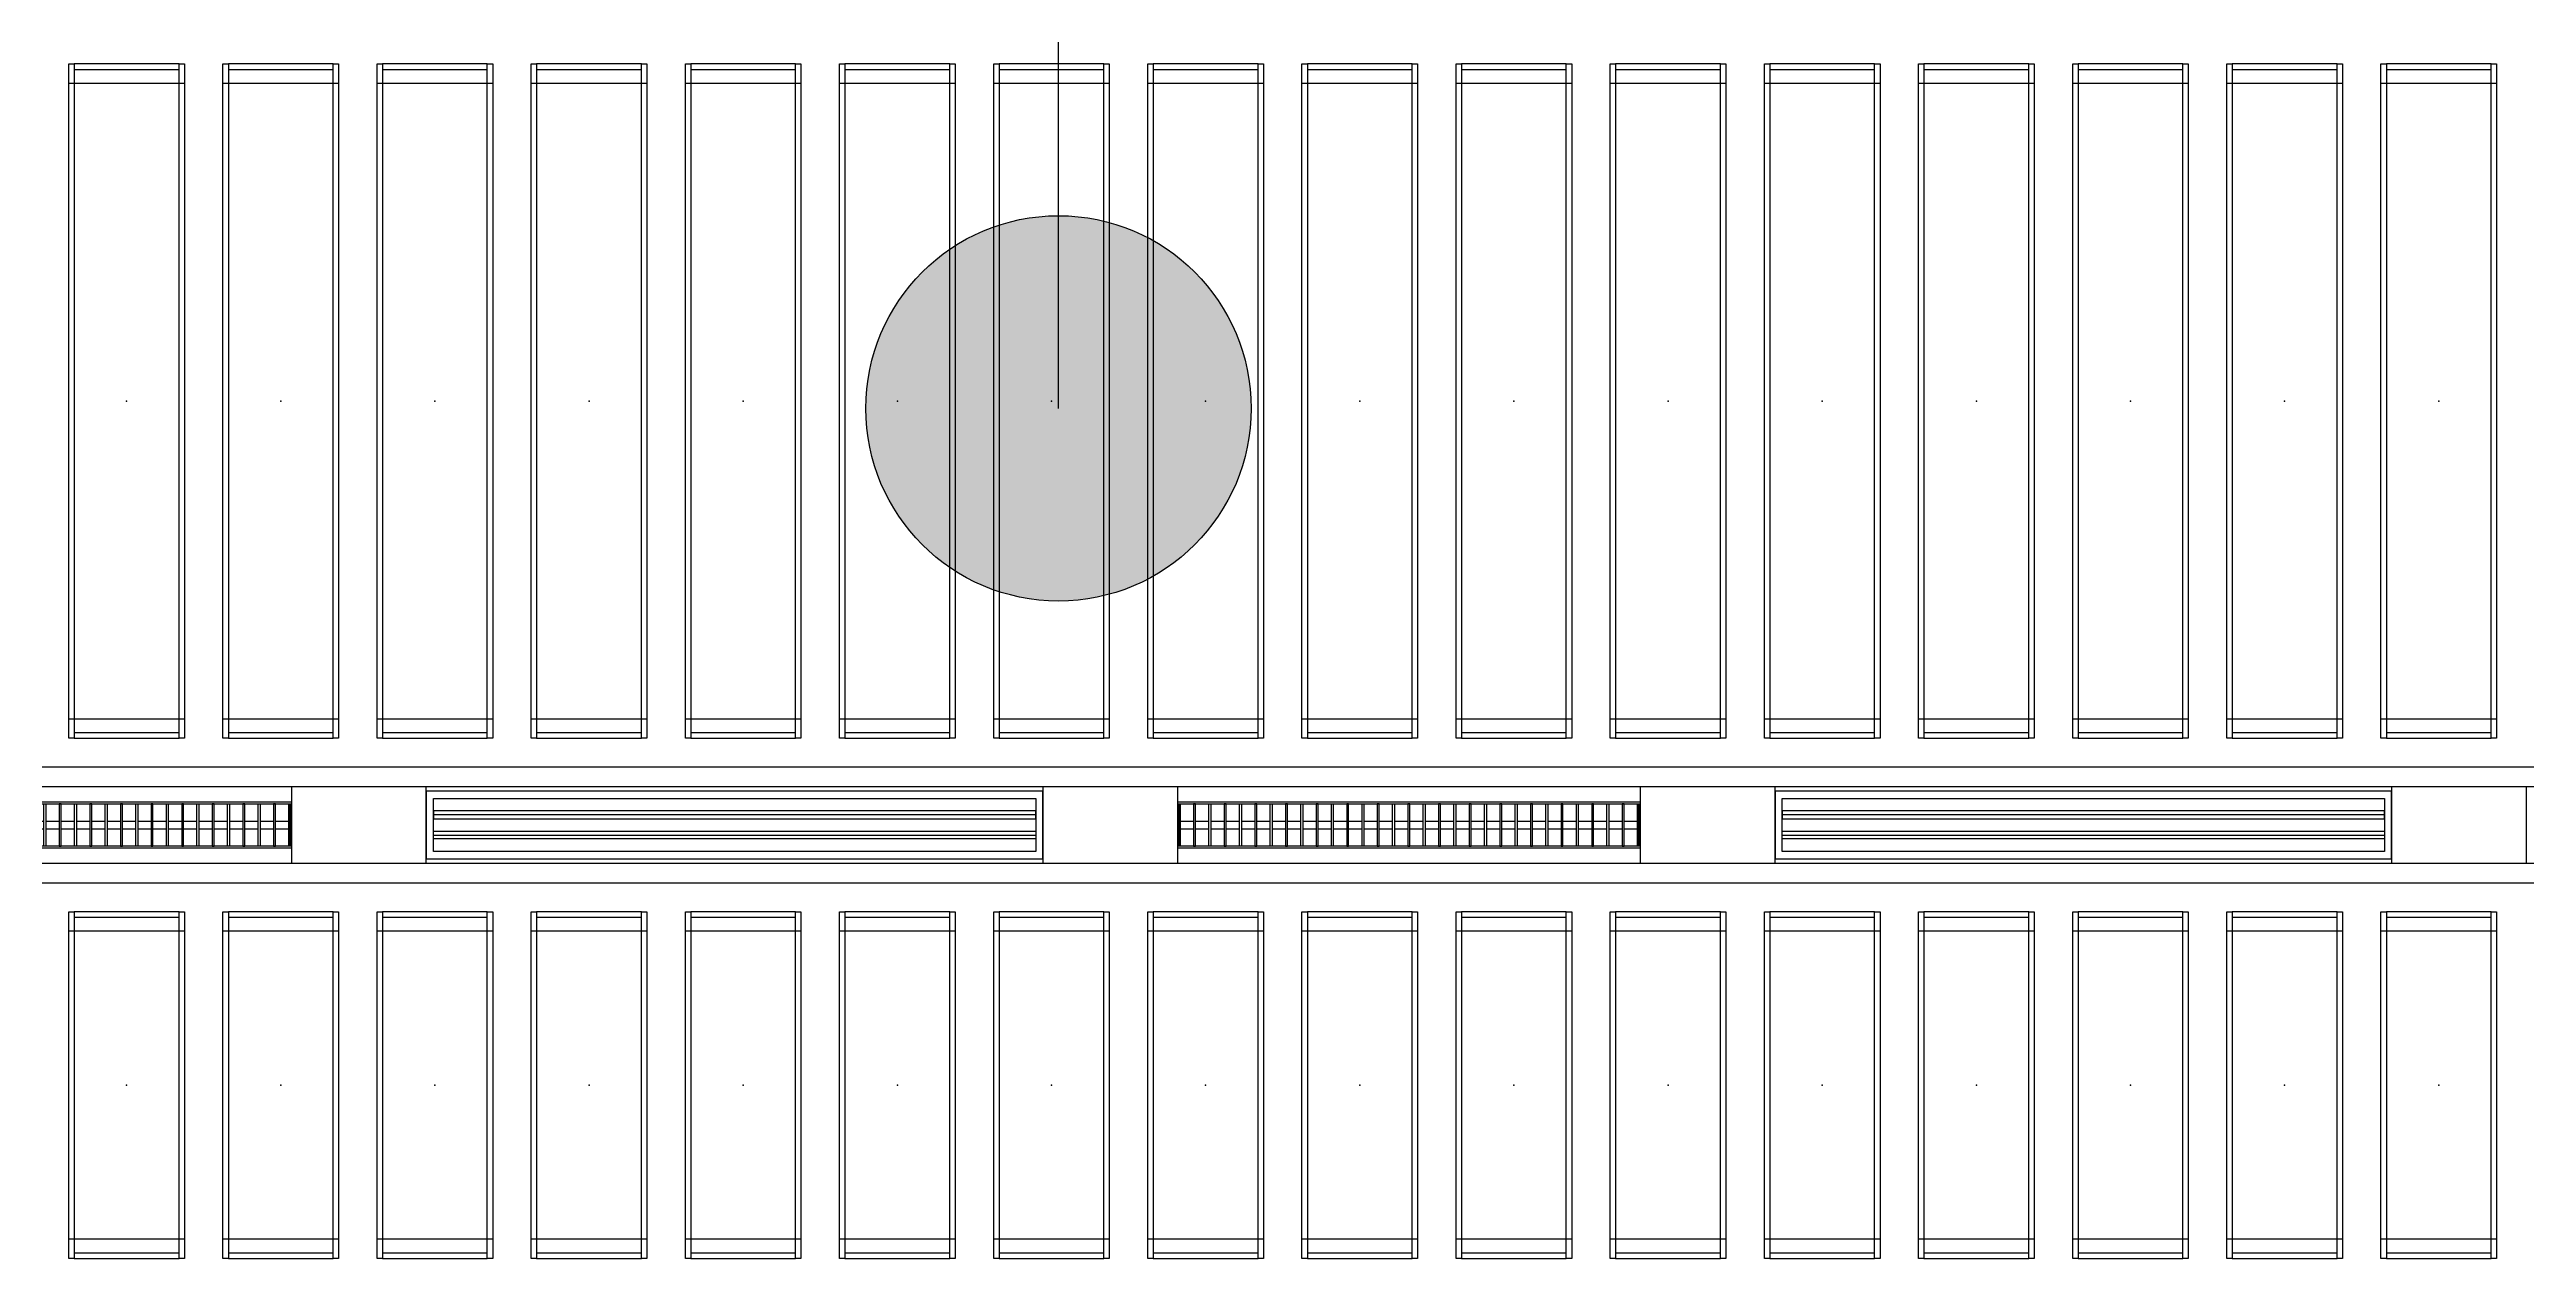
# Model space of a CAD drawing. Header units: millimetres. Extents: x -962357 to -591933, y -35273 to 59420.
# Drawn here: x -672772 to -666344, y 4345 to 7483 of the extents above; entities that cross this region are included whole.
import ezdxf
from ezdxf.enums import TextEntityAlignment as Align

# ---------------------------------------------------------------- set-up
doc = ezdxf.new("R2010")
doc.units = ezdxf.units.MM
for name, color, linetype in [('000 - WIPEOUT', 250, 'Continuous'), ('001 - ASCESSORIES', 251, 'Continuous'), ('A04_TUBE SERIES', 2, 'Continuous'), ('A11_ALU.SOLID SHEET', 2, 'Continuous')]:
    doc.layers.add(name, color=color, linetype=linetype)
doc.layers.add('008 - LIGHTING', color=1, linetype='Continuous', lineweight=9)
doc.layers.add('A-ROOM-IDEN', color=3, linetype='Continuous', lineweight=25)

# ---------------------------------------------------------------- blocks, each defined once
blk = doc.blocks.new('*U742')
blk.add_point((0, 0))
at = {"layer": 'Defpoints', "color": 250}
blk.add_text('AL.SHEET-HAT-TYPE-C', height=7, rotation=270, dxfattribs=at).set_placement((15, 0), align=Align.BOTTOM_CENTER)
blk.add_wipeout([(0, -100), (350, -100), (350, 100), (0, 100)]).dxf.layer = '000 - WIPEOUT'
at = {"layer": 'A11_ALU.SOLID SHEET', "color": 0}
blk.add_lwpolyline([(0, -100), (350, -100), (350, 100), (0, 100)], close=True, dxfattribs=at)
blk = doc.blocks.new('*U526')
at = {"layer": '001 - ASCESSORIES', "color": 0, "linetype": 'ByBlock'}
blk.add_lwpolyline([(800, 87.5), (-800, 87.5), (-800, -87.5), (800, -87.5)], close=True, dxfattribs=at)
at = {"layer": '001 - ASCESSORIES', "linetype": 'ByBlock'}
for points in [[(-781.5, 69), (781.5, 69), (781.5, -69), (-781.5, -69)], [(781.5, 36.3), (-781.5, 36.3), (-781.5, 16.3), (781.5, 16.3)], [(-781.5, -16.3), (781.5, -16.3), (781.5, -36.3), (-781.5, -36.3)]]:
    blk.add_lwpolyline(points, close=True, dxfattribs=at)
for points in [[(781.5, 26.3), (-781.5, 26.3)], [(-781.5, -26.3), (781.5, -26.3)]]:
    blk.add_lwpolyline(points, dxfattribs=at)
blk = doc.blocks.new('*U570')
at = {"color": 1}
blk.add_wipeout([(600, -60), (-600, -60), (-600, 60), (600, 60)], dxfattribs=at).dxf.layer = '000 - WIPEOUT'
at = {"layer": '001 - ASCESSORIES', "color": 0}
blk.add_lwpolyline([(600, -60), (-600, -60), (-600, 60), (600, 60)], close=True, dxfattribs=at)
at = {"layer": '001 - ASCESSORIES'}
for points in [[(-593.5, -55), (-598.5, -55), (-598.5, 55), (-593.5, 55)], [(595, -55), (-595, -55), (-595, 55), (595, 55)], [(-558.8, -55), (-553.8, -55), (-553.8, 55), (-558.8, 55)], [(-514, -55), (-519, -55), (-519, 55), (-514, 55)], [(-479.3, -55), (-474.3, -55), (-474.3, 55), (-479.3, 55)], [(-434.6, -55), (-439.6, -55), (-439.6, 55), (-434.6, 55)], [(-399.8, -55), (-394.8, -55), (-394.8, 55), (-399.8, 55)], [(-355.1, -55), (-360.1, -55), (-360.1, 55), (-355.1, 55)], [(-320.4, -55), (-315.4, -55), (-315.4, 55), (-320.4, 55)], [(-275.6, -55), (-280.6, -55), (-280.6, 55), (-275.6, 55)], [(-240.9, -55), (-235.9, -55), (-235.9, 55), (-240.9, 55)], [(-196.2, -55), (-201.2, -55), (-201.2, 55), (-196.2, 55)], [(-161.4, -55), (-156.4, -55), (-156.4, 55), (-161.4, 55)], [(-116.7, -55), (-121.7, -55), (-121.7, 55), (-116.7, 55)], [(-82, -55), (-77, -55), (-77, 55), (-82, 55)], [(-37.2, -55), (-42.2, -55), (-42.2, 55), (-37.2, 55)], [(-2.5, -55), (2.5, -55), (2.5, 55), (-2.5, 55)], [(42.2, -55), (37.2, -55), (37.2, 55), (42.2, 55)], [(77, -55), (82, -55), (82, 55), (77, 55)], [(121.7, -55), (116.7, -55), (116.7, 55), (121.7, 55)], [(156.4, -55), (161.4, -55), (161.4, 55), (156.4, 55)], [(201.2, -55), (196.2, -55), (196.2, 55), (201.2, 55)], [(235.9, -55), (240.9, -55), (240.9, 55), (235.9, 55)], [(280.6, -55), (275.6, -55), (275.6, 55), (280.6, 55)], [(315.4, -55), (320.4, -55), (320.4, 55), (315.4, 55)], [(360.1, -55), (355.1, -55), (355.1, 55), (360.1, 55)], [(394.8, -55), (399.8, -55), (399.8, 55), (394.8, 55)], [(439.6, -55), (434.6, -55), (434.6, 55), (439.6, 55)], [(474.3, -55), (479.3, -55), (479.3, 55), (474.3, 55)], [(519, -55), (514, -55), (514, 55), (519, 55)], [(553.8, -55), (558.8, -55), (558.8, 55), (553.8, 55)], [(598.5, -55), (593.5, -55), (593.5, 55), (598.5, 55)]]:
    blk.add_lwpolyline(points, close=True, dxfattribs=at)
for points in [[(-593.5, 10), (-558.8, 10)], [(-553.8, 10), (-519, 10)], [(-514, 10), (-479.3, 10)], [(-474.3, 10), (-439.6, 10)], [(-434.6, 10), (-399.8, 10)], [(-394.8, 10), (-360.1, 10)], [(-355.1, 10), (-320.4, 10)], [(-315.4, 10), (-280.6, 10)], [(-275.6, 10), (-240.9, 10)], [(-235.9, 10), (-201.2, 10)], [(-196.2, 10), (-161.4, 10)], [(-156.4, 10), (-121.7, 10)], [(-116.7, 10), (-82, 10)], [(-77, 10), (-42.2, 10)], [(-37.2, 10), (-2.5, 10)], [(2.5, 10), (37.2, 10)], [(42.2, 10), (77, 10)], [(82, 10), (116.7, 10)], [(121.7, 10), (156.4, 10)], [(161.4, 10), (196.2, 10)], [(201.2, 10), (235.9, 10)], [(240.9, 10), (275.6, 10)], [(280.6, 10), (315.4, 10)], [(320.4, 10), (355.1, 10)], [(360.1, 10), (394.8, 10)], [(399.8, 10), (434.6, 10)], [(439.6, 10), (474.3, 10)], [(479.3, 10), (514, 10)], [(519, 10), (553.8, 10)], [(558.8, 10), (593.5, 10)], [(-593.5, -10), (-558.8, -10)], [(-553.8, -10), (-519, -10)], [(-514, -10), (-479.3, -10)], [(-474.3, -10), (-439.6, -10)], [(-434.6, -10), (-399.8, -10)], [(-394.8, -10), (-360.1, -10)], [(-355.1, -10), (-320.4, -10)], [(-315.4, -10), (-280.6, -10)], [(-275.6, -10), (-240.9, -10)], [(-235.9, -10), (-201.2, -10)], [(-196.2, -10), (-161.4, -10)], [(-156.4, -10), (-121.7, -10)], [(-116.7, -10), (-82, -10)], [(-77, -10), (-42.2, -10)], [(-37.2, -10), (-2.5, -10)], [(2.5, -10), (37.2, -10)], [(42.2, -10), (77, -10)], [(82, -10), (116.7, -10)], [(121.7, -10), (156.4, -10)], [(161.4, -10), (196.2, -10)], [(201.2, -10), (235.9, -10)], [(240.9, -10), (275.6, -10)], [(280.6, -10), (315.4, -10)], [(320.4, -10), (355.1, -10)], [(360.1, -10), (394.8, -10)], [(399.8, -10), (434.6, -10)], [(439.6, -10), (474.3, -10)], [(479.3, -10), (514, -10)], [(519, -10), (553.8, -10)], [(558.8, -10), (593.5, -10)]]:
    blk.add_lwpolyline(points, dxfattribs=at)
blk = doc.blocks.new('*U734')
blk.add_wipeout([(-25, 0), (25, 0), (25, 81755), (-25, 81755)]).dxf.layer = '000 - WIPEOUT'
at = {"layer": 'A04_TUBE SERIES', "color": 0}
blk.add_lwpolyline([(-25, 0), (25, 0), (25, 81755), (-25, 81755)], close=True, dxfattribs=at)
at = {"layer": 'Defpoints', "color": 250, "flags": 1}
blk.add_attdef('EXTR.OVL-LENGTH_', (-33.1, -9), '', height=5, dxfattribs=at)
blk = doc.blocks.new('*U731')
blk.add_wipeout([(-25, 0), (25, 0), (25, 81755), (-25, 81755)]).dxf.layer = '000 - WIPEOUT'
at = {"layer": 'A04_TUBE SERIES', "color": 0}
blk.add_lwpolyline([(-25, 0), (25, 0), (25, 81755), (-25, 81755)], close=True, dxfattribs=at)
at = {"layer": 'Defpoints', "color": 250, "flags": 1}
blk.add_attdef('EXTR.OVL-LENGTH_', (-33.1, -9), '', height=5, dxfattribs=at)
blk = doc.blocks.new('*U615')
for p, q in [((-825.3, -9950), (-825.3, -9650)), ((825, -9650), (825, -9950)), ((-825.3, -10350), (-825.3, -10050)), ((825, -10050), (825, -10350)), ((-825.3, -10750), (-825.3, -10450)), ((825, -10450), (825, -10750)), ((-825.3, -11150), (-825.3, -10850)), ((825, -10850), (825, -11150)), ((-825.3, -11550), (-825.3, -11250)), ((825, -11250), (825, -11550)), ((-825.3, -11950), (-825.3, -11650)), ((825, -11650), (825, -11950)), ((-825.3, -12350), (-825.3, -12050)), ((825, -12050), (825, -12350)), ((-825.3, -12750), (-825.3, -12450)), ((825, -12450), (825, -12750)), ((-825.3, -13150), (-825.3, -12850)), ((825, -12850), (825, -13150)), ((-825.3, -13550), (-825.3, -13250)), ((825, -13250), (825, -13550)), ((-825.3, -13950), (-825.3, -13650)), ((825, -13650), (825, -13950)), ((-825.3, -14350), (-825.3, -14050)), ((825, -14050), (825, -14350)), ((-825.3, -14750), (-825.3, -14450)), ((825, -14450), (825, -14750)), ((-825.3, -15150), (-825.3, -14850)), ((825, -14850), (825, -15150)), ((-825.3, -15550), (-825.3, -15250)), ((825, -15250), (825, -15550)), ((-825.3, -15950), (-825.3, -15650)), ((825, -15650), (825, -15950))]:
    blk.add_line(p, q)
for p in [(0, -9800), (0, -10200), (0, -10600), (0, -11000), (0, -11400), (0, -11800), (0, -12200), (0, -12600), (0, -13000), (0, -13400), (0, -13800), (0, -14200), (0, -14600), (0, -15000), (0, -15400), (0, -15800)]:
    blk.add_point(p)
at = {"layer": 'A11_ALU.SOLID SHEET', "color": 0}
for points in [[(-875, -9650), (875, -9650), (875, -9664), (-875, -9664)], [(-875, -9936), (-861, -9936), (-861, -9664), (-875, -9664)], [(875, -9664), (861, -9664), (861, -9936), (875, -9936)], [(-875, -9936), (875, -9936), (875, -9950), (-875, -9950)], [(-875, -10050), (875, -10050), (875, -10064), (-875, -10064)], [(-875, -10336), (-861, -10336), (-861, -10064), (-875, -10064)], [(875, -10064), (861, -10064), (861, -10336), (875, -10336)], [(-875, -10336), (875, -10336), (875, -10350), (-875, -10350)], [(-875, -10450), (875, -10450), (875, -10464), (-875, -10464)], [(-875, -10736), (-861, -10736), (-861, -10464), (-875, -10464)], [(875, -10464), (861, -10464), (861, -10736), (875, -10736)], [(-875, -10736), (875, -10736), (875, -10750), (-875, -10750)], [(-875, -10850), (875, -10850), (875, -10864), (-875, -10864)], [(-875, -11136), (-861, -11136), (-861, -10864), (-875, -10864)], [(875, -10864), (861, -10864), (861, -11136), (875, -11136)], [(-875, -11136), (875, -11136), (875, -11150), (-875, -11150)], [(-875, -11250), (875, -11250), (875, -11264), (-875, -11264)], [(-875, -11536), (-861, -11536), (-861, -11264), (-875, -11264)], [(875, -11264), (861, -11264), (861, -11536), (875, -11536)], [(-875, -11536), (875, -11536), (875, -11550), (-875, -11550)], [(-875, -11650), (875, -11650), (875, -11664), (-875, -11664)], [(-875, -11936), (-861, -11936), (-861, -11664), (-875, -11664)], [(875, -11664), (861, -11664), (861, -11936), (875, -11936)], [(-875, -11936), (875, -11936), (875, -11950), (-875, -11950)], [(-875, -12050), (875, -12050), (875, -12064), (-875, -12064)], [(-875, -12336), (-861, -12336), (-861, -12064), (-875, -12064)], [(875, -12064), (861, -12064), (861, -12336), (875, -12336)], [(-875, -12336), (875, -12336), (875, -12350), (-875, -12350)], [(-875, -12450), (875, -12450), (875, -12464), (-875, -12464)], [(-875, -12736), (-861, -12736), (-861, -12464), (-875, -12464)], [(875, -12464), (861, -12464), (861, -12736), (875, -12736)], [(-875, -12736), (875, -12736), (875, -12750), (-875, -12750)], [(-875, -12850), (875, -12850), (875, -12864), (-875, -12864)], [(-875, -13136), (-861, -13136), (-861, -12864), (-875, -12864)], [(875, -12864), (861, -12864), (861, -13136), (875, -13136)], [(-875, -13136), (875, -13136), (875, -13150), (-875, -13150)], [(-875, -13250), (875, -13250), (875, -13264), (-875, -13264)], [(-875, -13536), (-861, -13536), (-861, -13264), (-875, -13264)], [(875, -13264), (861, -13264), (861, -13536), (875, -13536)], [(-875, -13536), (875, -13536), (875, -13550), (-875, -13550)], [(-875, -13650), (875, -13650), (875, -13664), (-875, -13664)], [(-875, -13936), (-861, -13936), (-861, -13664), (-875, -13664)], [(875, -13664), (861, -13664), (861, -13936), (875, -13936)], [(-875, -13936), (875, -13936), (875, -13950), (-875, -13950)], [(-875, -14050), (875, -14050), (875, -14064), (-875, -14064)], [(-875, -14336), (-861, -14336), (-861, -14064), (-875, -14064)], [(875, -14064), (861, -14064), (861, -14336), (875, -14336)], [(-875, -14336), (875, -14336), (875, -14350), (-875, -14350)], [(-875, -14450), (875, -14450), (875, -14464), (-875, -14464)], [(-875, -14736), (-861, -14736), (-861, -14464), (-875, -14464)], [(875, -14464), (861, -14464), (861, -14736), (875, -14736)], [(-875, -14736), (875, -14736), (875, -14750), (-875, -14750)], [(-875, -14850), (875, -14850), (875, -14864), (-875, -14864)], [(-875, -15136), (-861, -15136), (-861, -14864), (-875, -14864)], [(875, -14864), (861, -14864), (861, -15136), (875, -15136)], [(-875, -15136), (875, -15136), (875, -15150), (-875, -15150)], [(-875, -15250), (875, -15250), (875, -15264), (-875, -15264)], [(-875, -15536), (-861, -15536), (-861, -15264), (-875, -15264)], [(875, -15264), (861, -15264), (861, -15536), (875, -15536)], [(-875, -15536), (875, -15536), (875, -15550), (-875, -15550)], [(-875, -15650), (875, -15650), (875, -15664), (-875, -15664)], [(-875, -15936), (-861, -15936), (-861, -15664), (-875, -15664)], [(875, -15664), (861, -15664), (861, -15936), (875, -15936)], [(-875, -15936), (875, -15936), (875, -15950), (-875, -15950)]]:
    blk.add_lwpolyline(points, close=True, dxfattribs=at)
blk = doc.blocks.new('*U618')
for p, q in [((-400.3, -4350), (-400.3, -4050)), ((400, -4050), (400, -4350)), ((-400.3, -4750), (-400.3, -4450)), ((400, -4450), (400, -4750)), ((-400.3, -5150), (-400.3, -4850)), ((400, -4850), (400, -5150)), ((-400.3, -5550), (-400.3, -5250)), ((400, -5250), (400, -5550)), ((-400.3, -5950), (-400.3, -5650)), ((400, -5650), (400, -5950)), ((-400.3, -6350), (-400.3, -6050)), ((400, -6050), (400, -6350)), ((-400.3, -6750), (-400.3, -6450)), ((400, -6450), (400, -6750)), ((-400.3, -7150), (-400.3, -6850)), ((400, -6850), (400, -7150)), ((-400.3, -7550), (-400.3, -7250)), ((400, -7250), (400, -7550)), ((-400.3, -7950), (-400.3, -7650)), ((400, -7650), (400, -7950)), ((-400.3, -8350), (-400.3, -8050)), ((400, -8050), (400, -8350)), ((-400.3, -8750), (-400.3, -8450)), ((400, -8450), (400, -8750)), ((-400.3, -9150), (-400.3, -8850)), ((400, -8850), (400, -9150)), ((-400.3, -9550), (-400.3, -9250)), ((400, -9250), (400, -9550)), ((-400.3, -9950), (-400.3, -9650)), ((400, -9650), (400, -9950)), ((-400.3, -10350), (-400.3, -10050)), ((400, -10050), (400, -10350))]:
    blk.add_line(p, q)
for p in [(0, -4200), (0, -4600), (0, -5000), (0, -5400), (0, -5800), (0, -6200), (0, -6600), (0, -7000), (0, -7400), (0, -7800), (0, -8200), (0, -8600), (0, -9000), (0, -9400), (0, -9800), (0, -10200)]:
    blk.add_point(p)
at = {"layer": 'A11_ALU.SOLID SHEET', "color": 0}
for points in [[(-450, -4050), (450, -4050), (450, -4064), (-450, -4064)], [(-450, -4336), (-436, -4336), (-436, -4064), (-450, -4064)], [(450, -4064), (436, -4064), (436, -4336), (450, -4336)], [(-450, -4336), (450, -4336), (450, -4350), (-450, -4350)], [(-450, -4450), (450, -4450), (450, -4464), (-450, -4464)], [(-450, -4736), (-436, -4736), (-436, -4464), (-450, -4464)], [(450, -4464), (436, -4464), (436, -4736), (450, -4736)], [(-450, -4736), (450, -4736), (450, -4750), (-450, -4750)], [(-450, -4850), (450, -4850), (450, -4864), (-450, -4864)], [(-450, -5136), (-436, -5136), (-436, -4864), (-450, -4864)], [(450, -4864), (436, -4864), (436, -5136), (450, -5136)], [(-450, -5136), (450, -5136), (450, -5150), (-450, -5150)], [(-450, -5250), (450, -5250), (450, -5264), (-450, -5264)], [(-450, -5536), (-436, -5536), (-436, -5264), (-450, -5264)], [(450, -5264), (436, -5264), (436, -5536), (450, -5536)], [(-450, -5536), (450, -5536), (450, -5550), (-450, -5550)], [(-450, -5650), (450, -5650), (450, -5664), (-450, -5664)], [(-450, -5936), (-436, -5936), (-436, -5664), (-450, -5664)], [(450, -5664), (436, -5664), (436, -5936), (450, -5936)], [(-450, -5936), (450, -5936), (450, -5950), (-450, -5950)], [(-450, -6050), (450, -6050), (450, -6064), (-450, -6064)], [(-450, -6336), (-436, -6336), (-436, -6064), (-450, -6064)], [(450, -6064), (436, -6064), (436, -6336), (450, -6336)], [(-450, -6336), (450, -6336), (450, -6350), (-450, -6350)], [(-450, -6450), (450, -6450), (450, -6464), (-450, -6464)], [(-450, -6736), (-436, -6736), (-436, -6464), (-450, -6464)], [(450, -6464), (436, -6464), (436, -6736), (450, -6736)], [(-450, -6736), (450, -6736), (450, -6750), (-450, -6750)], [(-450, -6850), (450, -6850), (450, -6864), (-450, -6864)], [(-450, -7136), (-436, -7136), (-436, -6864), (-450, -6864)], [(450, -6864), (436, -6864), (436, -7136), (450, -7136)], [(-450, -7136), (450, -7136), (450, -7150), (-450, -7150)], [(-450, -7250), (450, -7250), (450, -7264), (-450, -7264)], [(-450, -7536), (-436, -7536), (-436, -7264), (-450, -7264)], [(450, -7264), (436, -7264), (436, -7536), (450, -7536)], [(-450, -7536), (450, -7536), (450, -7550), (-450, -7550)], [(-450, -7650), (450, -7650), (450, -7664), (-450, -7664)], [(-450, -7936), (-436, -7936), (-436, -7664), (-450, -7664)], [(450, -7664), (436, -7664), (436, -7936), (450, -7936)], [(-450, -7936), (450, -7936), (450, -7950), (-450, -7950)], [(-450, -8050), (450, -8050), (450, -8064), (-450, -8064)], [(-450, -8336), (-436, -8336), (-436, -8064), (-450, -8064)], [(450, -8064), (436, -8064), (436, -8336), (450, -8336)], [(-450, -8336), (450, -8336), (450, -8350), (-450, -8350)], [(-450, -8450), (450, -8450), (450, -8464), (-450, -8464)], [(-450, -8736), (-436, -8736), (-436, -8464), (-450, -8464)], [(450, -8464), (436, -8464), (436, -8736), (450, -8736)], [(-450, -8736), (450, -8736), (450, -8750), (-450, -8750)], [(-450, -8850), (450, -8850), (450, -8864), (-450, -8864)], [(-450, -9136), (-436, -9136), (-436, -8864), (-450, -8864)], [(450, -8864), (436, -8864), (436, -9136), (450, -9136)], [(-450, -9136), (450, -9136), (450, -9150), (-450, -9150)], [(-450, -9250), (450, -9250), (450, -9264), (-450, -9264)], [(-450, -9536), (-436, -9536), (-436, -9264), (-450, -9264)], [(450, -9264), (436, -9264), (436, -9536), (450, -9536)], [(-450, -9536), (450, -9536), (450, -9550), (-450, -9550)], [(-450, -9650), (450, -9650), (450, -9664), (-450, -9664)], [(-450, -9936), (-436, -9936), (-436, -9664), (-450, -9664)], [(450, -9664), (436, -9664), (436, -9936), (450, -9936)], [(-450, -9936), (450, -9936), (450, -9950), (-450, -9950)], [(-450, -10050), (450, -10050), (450, -10064), (-450, -10064)], [(-450, -10336), (-436, -10336), (-436, -10064), (-450, -10064)], [(450, -10064), (436, -10064), (436, -10336), (450, -10336)], [(-450, -10336), (450, -10336), (450, -10350), (-450, -10350)]]:
    blk.add_lwpolyline(points, close=True, dxfattribs=at)
blk = doc.blocks.new('*U856')
at = {"layer": 'A11_ALU.SOLID SHEET', "color": 0, "linetype": 'ByBlock', "rotation": 90}
for name, p in [('*U615', (62308.5, 2990)), ('*U618', (67908.5, 1215))]:
    blk.add_blockref(name, p, dxfattribs=at)
at = {"layer": 'A11_ALU.SOLID SHEET', "color": 1}
for p in [(72536, 1890), (74486, 1890), (76036, 1890), (77986, 1890)]:
    blk.add_blockref('*U742', p, dxfattribs=at)
at = {"layer": '008 - LIGHTING'}
for name, p in [('*U570', (71936, 1890)), ('*U526', (73686, 1890)), ('*U570', (75436, 1890)), ('*U526', (77186, 1890))]:
    blk.add_blockref(name, p, dxfattribs=at)
at = {"layer": 'A04_TUBE SERIES', "color": 0, "linetype": 'ByBlock', "rotation": 270}
for name, p in [('*U734', (21303.5, 2015)), ('*U731', (21303.5, 1765))]:
    blk.add_blockref(name, p, dxfattribs=at)

msp = doc.modelspace()

# ---------------------------------------------------------------- block references
at = {"layer": 'A11_ALU.SOLID SHEET', "color": 2}
msp.add_blockref('*U856', (-744680, 3580), dxfattribs=at)

# ---------------------------------------------------------------- next in the draw order: hatches: boundary and pattern name
at = {"layer": 'A-ROOM-IDEN'}
h = msp.add_hatch(color=256, dxfattribs=at)
edge = h.paths.add_edge_path()
edge.add_arc((-670153.3, 6551.2), 500, 0, 360)

# ---------------------------------------------------------------- next in the draw order: linework, layer by layer
msp.add_line((-670153.3, 6551.2), (-670153.3, 24869.9), dxfattribs=at)
msp.add_circle((-670153.3, 6551.2), 500, dxfattribs=at)

doc.saveas('drawing.dxf')
